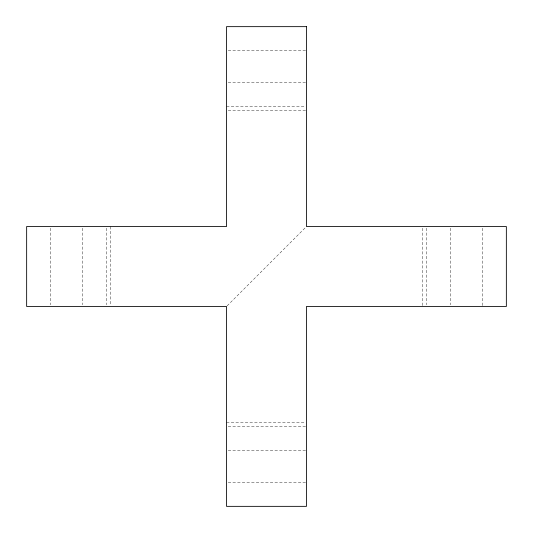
<?xml version="1.0" encoding="UTF-8"?>
<svg xmlns="http://www.w3.org/2000/svg" width="533" height="533" viewBox="0 0 533 533"><rect width="100%" height="100%" fill="white"/><g stroke="black" fill="none" stroke-linecap="round" stroke-linejoin="round"><path stroke-width="0.4" stroke-dasharray="2.67 2" d="M227.111 305.889L305.889 227.111M228.191 50.635L305.642 50.635M228.171 82.615L305.649 82.615M226.525 106.6L305.649 106.6M228.191 110.204L306.475 110.204M226.525 422.796L305.642 422.796M228.171 426.4L305.649 426.4M228.171 450.385L305.649 450.385M228.191 482.365L305.642 482.365M482.365 228.191L482.365 305.642M450.385 228.171L450.385 304.829M426.4 228.171L426.4 304.829M422.796 228.191L422.796 306.475M110.204 226.525L110.204 304.809M106.6 228.171L106.6 304.829M82.615 228.171L82.615 304.829M50.635 228.171L50.635 304.829"/><path stroke-width="0.8" d="M306.475 26.65L226.525 26.65L226.525 226.525L26.65 226.525L26.65 306.475L226.525 306.475L226.525 506.35L306.475 506.35L306.475 306.475L506.35 306.475L506.35 226.525L306.475 226.525L306.475 26.65"/></g></svg>
